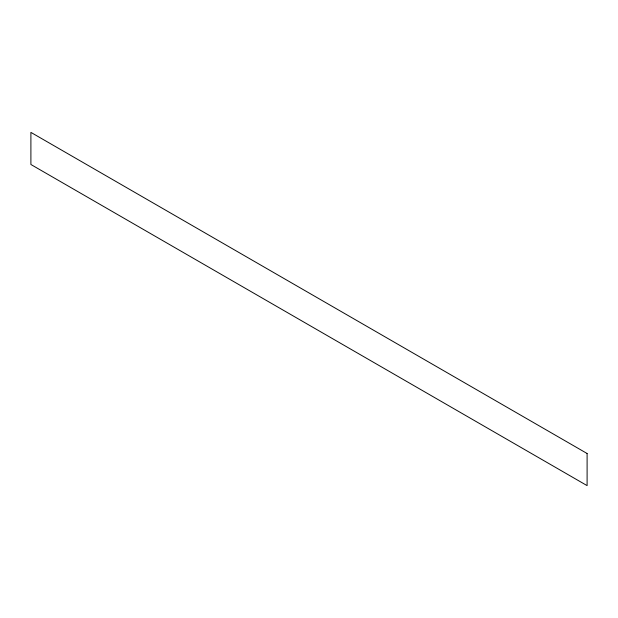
<?xml version="1.0" encoding="UTF-8"?>
<svg xmlns="http://www.w3.org/2000/svg" width="618" height="618" viewBox="0 0 618 618"><rect width="100%" height="100%" fill="white"/><g stroke="black" fill="none" stroke-linecap="round" stroke-linejoin="round"><path stroke-width="0.93" d="M587.1 453.504L30.9 132.383L30.9 164.496L587.1 485.617L587.1 453.504"/></g></svg>
